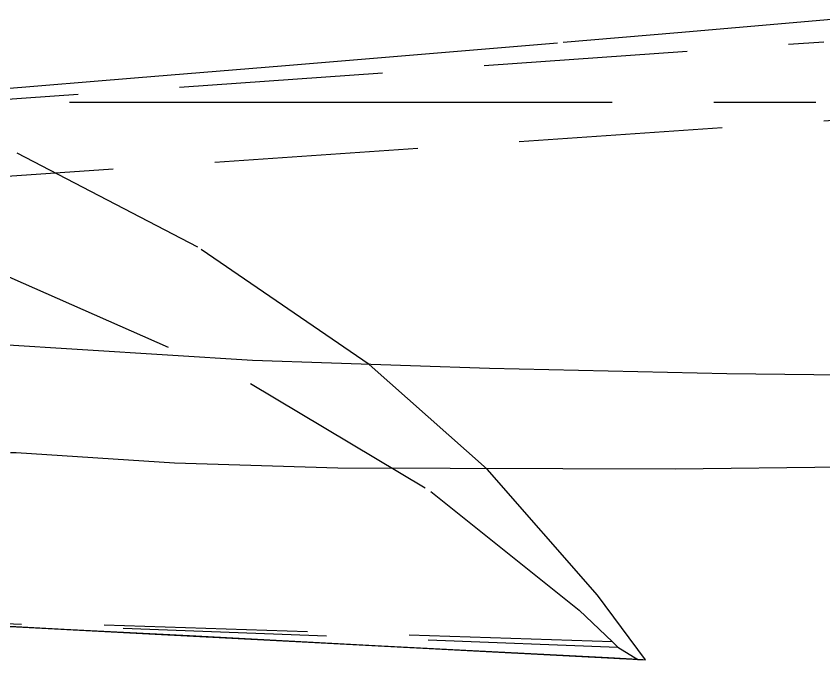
# Model space of a CAD drawing. Header units: metres. Extents: x -6 to 410, y 10 to 287.
# Drawn here: x 150.21 to 162.12, y 110.24 to 119.73 of the extents above; entities that cross this region are included whole.
import ezdxf

# ---------------------------------------------------------------- set-up
doc = ezdxf.new("R2010")
doc.units = ezdxf.units.M
doc.linetypes.add('CENTER2', pattern=[12.5, 8, -1.5, 1.5, -1.5])
doc.linetypes.add('DASHED', pattern=[4.5, 3, -1.5])
doc.layers.add('HIDDEN', color=9, linetype='DASHED')
doc.layers.add('VISIBLE', color=3, linetype='Continuous')

msp = doc.modelspace()

# ---------------------------------------------------------------- linework, layer by layer
at = {"layer": 'CENTER2', "color": 3, "linetype": 'CENTER2'}
msp.add_line((113.501, 118.459), (182.965, 118.459), dxfattribs=at)
at = {"layer": 'HIDDEN'}
for p, q in [((148.133, 118.367), (162.12, 119.351)), ((148.651, 117.272), (163.338, 118.268)), ((152.89, 116.322), (149.781, 117.944)), ((155.418, 114.591), (152.89, 116.322)), ((149.708, 116.058), (153.667, 114.311)), ((157.157, 113.05), (155.418, 114.591)), ((153.667, 114.311), (156.326, 112.724)), ((156.326, 112.724), (158.511, 110.973)), ((159.007, 110.507), (147.253, 110.889)), ((147.295, 110.881), (159.084, 110.43)), ((158.511, 110.973), (159.007, 110.507)), ((149.366, 110.772), (150.498, 110.712)), ((150.498, 110.712), (152.168, 110.625)), ((152.168, 110.625), (154.615, 110.497)), ((154.615, 110.497), (159.454, 110.244)), ((159.007, 110.507), (159.084, 110.43)), ((159.084, 110.43), (159.379, 110.247)), ((159.379, 110.247), (158.945, 110.27)), ((159.379, 110.247), (159.454, 110.245)), ((159.454, 110.245), (159.493, 110.241))]:
    msp.add_line(p, q, dxfattribs=at)
at = {"layer": 'VISIBLE'}
for p, q in [((162.795, 119.727), (161.67, 119.628)), ((161.67, 119.628), (159.966, 119.481)), ((159.966, 119.481), (158.277, 119.337)), ((158.192, 119.33), (154.182, 118.995)), ((154.182, 118.995), (151.96, 118.812)), ((151.96, 118.812), (149.741, 118.631)), ((149.751, 114.907), (153.697, 114.659)), ((153.697, 114.659), (157.19, 114.537)), ((157.19, 114.537), (160.688, 114.46)), ((160.688, 114.46), (167.048, 114.385)), ((150.13, 113.294), (150.213, 113.297)), ((150.213, 113.297), (152.55, 113.143)), ((152.55, 113.143), (154.957, 113.071)), ((154.957, 113.071), (159.931, 113.058)), ((158.786, 111.195), (157.157, 113.05)), ((159.931, 113.058), (163.49, 113.099)), ((159.493, 110.241), (158.786, 111.195)), ((149.751, 110.751), (159.493, 110.241)), ((150.919, 110.69), (149.751, 110.751)), ((152.767, 110.593), (150.919, 110.69)), ((155.507, 110.449), (152.767, 110.593)), ((156.367, 110.404), (155.507, 110.449)), ((158.945, 110.27), (156.367, 110.404))]:
    msp.add_line(p, q, dxfattribs=at)

doc.saveas('drawing.dxf')
